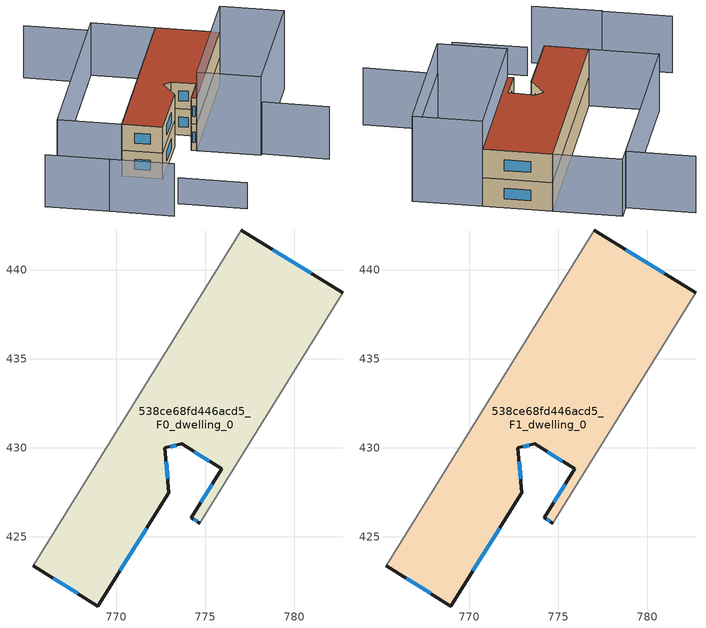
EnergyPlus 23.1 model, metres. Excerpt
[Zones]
538ce68fd446acd5_F0_dwelling_0
 floor ground (EU_floor_Construction): 782.73,438.71 774.71,425.77 774.21,426.08 775.93,428.82 773.68,430.23 772.74,430 772.96,427.47 768.96,421.12 765.35,423.39 777.02,442.24 z0
 wall outside (EU_wall_Construction): 765.35,423.39 768.96,421.12 772.96,427.47 772.74,430 773.68,430.23 775.93,428.82 774.21,426.08 774.71,425.77 / 782.73,438.71 777.02,442.24 z0:3
 wall adiabatic (EU_wall_Construction): 777.02,442.24 765.35,423.39 / 774.71,425.77 782.73,438.71 z0:3
 window (EU_Window_Construction): 770.21,423.1 771.71,425.49 / 766.47,422.68 767.84,421.83 / 780.95,439.81 778.8,441.14 / 774.37,425.99 774.56,425.87 / 775.4,427.96 774.75,426.94 / 774.38,429.79 775.23,429.26 / 773.04,430.07 773.39,430.16 / 772.89,428.26 772.81,429.21 z0.93:2.07
538ce68fd446acd5_F1_dwelling_0
 floor to 538ce68fd446acd5_F0_dwelling_0 (EU_floor_Construction): 782.73,438.71 774.71,425.77 774.21,426.08 775.93,428.82 773.68,430.23 772.74,430 772.96,427.47 768.96,421.12 765.35,423.39 777.02,442.24 z3
 wall outside (EU_wall_Construction): 765.35,423.39 768.96,421.12 772.96,427.47 772.74,430 773.68,430.23 775.93,428.82 774.21,426.08 774.71,425.77 / 782.73,438.71 777.02,442.24 z3:6
 wall adiabatic (EU_wall_Construction): 777.02,442.24 765.35,423.39 / 774.71,425.77 782.73,438.71 z3:6
 window (EU_Window_Construction): 770.21,423.1 771.71,425.49 / 766.47,422.68 767.84,421.83 / 780.95,439.81 778.8,441.14 / 774.37,425.99 774.56,425.87 / 775.4,427.96 774.75,426.94 / 774.38,429.79 775.23,429.26 / 773.04,430.07 773.39,430.16 / 772.89,428.26 772.81,429.21 z3.93:5.07
 roof outside (EU_roof_Construction): 774.71,425.77 782.73,438.71 777.02,442.24 765.35,423.39 768.96,421.12 772.96,427.47 772.74,430 773.68,430.23 775.93,428.82 774.21,426.08 z6
shading: 768.26,415.36 774.35,411.59 z0:3; 761.1,416.53 766.8,413 / 755.43,420.11 761.13,416.58 / 786.5,418.7 780.46,422.5 / 780.46,422.5 787.71,434.03 / 764.72,447.84 770.42,444.31 / 770.42,444.31 759.62,426.88 / 777.02,442.24 765.35,423.39 / 765.35,423.39 759.65,426.92 / 759.65,426.92 771.32,445.77 / 771.32,445.77 777.02,442.24 z0:6; 788.43,435.19 780.41,422.24 / 780.41,422.24 774.71,425.77 / 774.71,425.77 782.73,438.72 / 782.73,438.72 788.43,435.19 z0:9
[Building]
EU S2 Campaign: North Axis=0; Terrain=City; Solar Distribution=FullExterior
[Site:Location]
Montreal-Trudeau.Intl.AP: Latitude=45.4667; Longitude=-73.75; Time Zone=-5; Elevation=36
[SizingPeriod:WeatherFileDays]
AnnualSizingPeriod: Begin Month=1; Begin Day of Month=1; End Month=12; End Day of Month=31; Day of Week for Start Day=Monday; Use Weather File Daylight Saving Period=No; Use Weather File Rain and Snow Indicators=No
[MATERIAL]
EU_InternalMass_Material: Roughness=MediumRough; Thickness=0.1; Conductivity=1; Density=1800; Specific Heat=900; Thermal Absorptance=0.9; Solar Absorptance=0.7; Visible Absorptance=0.7
[MATERIAL:NOMASS] Roughness=MediumRough; Thermal Absorptance=0.9; Solar Absorptance=0.7; Visible Absorptance=0.7
Name | Thermal Resistance
EU_wall_NoMass; EU_floor_NoMass | 1.36485
EU_roof_NoMass | 2.55992
[WINDOWMATERIAL:SIMPLEGLAZINGSYSTEM]
EU_Window_SimpleGlazing: UFactor=3.92339; Solar Heat Gain Coefficient=0.8; Visible Transmittance=0.8
[CONSTRUCTION]
EU_wall_Construction: EU_wall_NoMass
EU_roof_Construction: EU_roof_NoMass
EU_floor_Construction: EU_floor_NoMass
EU_Window_Construction: EU_Window_SimpleGlazing
EU_InternalMass_Construction: EU_InternalMass_Material
[ZONE] Type=1; Multiplier=1; Ceiling Height=autocalculate; Volume=371.274; Floor Area=autocalculate; Part of Total Floor Area=Yes
538ce68fd446acd5_F0_dwelling_0; 538ce68fd446acd5_F1_dwelling_0
[INTERNALMASS] Construction=EU_InternalMass_Construction; Surface Area=123.758
Name | Zone or ZoneList
538ce68fd446acd5_F0_dwelling_0_EU_InternalMass | 538ce68fd446acd5_F0_dwelling_0
538ce68fd446acd5_F1_dwelling_0_EU_InternalMass | 538ce68fd446acd5_F1_dwelling_0
[OTHEREQUIPMENT] Fuel Type=Electricity; Design Level Calculation Method=Watts/Area; Power per Zone Floor Area=1; Fraction Latent=0; Fraction Radiant=0; Fraction Lost=0; Carbon Dioxide Generation Rate=0; EndUse Subcategory=EU_Step8_InternalGains
Name | Zone or ZoneList or Space or SpaceList | Schedule
EU_Step8_InternalGain_538ce68fd446acd5_F0_dwelling_0_f000 | 538ce68fd446acd5_F0_dwelling_0 | EU_Step8_GainSchedule_538ce68fd446acd5_F0_dwelling_0_f000
EU_Step8_InternalGain_538ce68fd446acd5_F1_dwelling_0_f000 | 538ce68fd446acd5_F1_dwelling_0 | EU_Step8_GainSchedule_538ce68fd446acd5_F1_dwelling_0_f000
[ZONEVENTILATION:DESIGNFLOWRATE] Schedule=EU_AlwaysOn; Design Flow Rate Calculation Method=AirChanges/Hour; Air Changes per Hour=0.860309; Ventilation Type=Natural; Fan Pressure Rise=0; Fan Total Efficiency=1; Constant Term Coefficient=1; Temperature Term Coefficient=0; Velocity Term Coefficient=0; Velocity Squared Term Coefficient=0; Minimum Indoor Temperature=-100; Maximum Indoor Temperature=100; Delta Temperature=-100; Minimum Outdoor Temperature=-100; Maximum Outdoor Temperature=100; Maximum Wind Speed=40
Name | Zone or ZoneList or Space or SpaceList
EU_ConstantAir_538ce68fd446acd5_F0_dwelling_0 | 538ce68fd446acd5_F0_dwelling_0
EU_ConstantAir_538ce68fd446acd5_F1_dwelling_0 | 538ce68fd446acd5_F1_dwelling_0
[HVACTEMPLATE:THERMOSTAT] Constant Heating Setpoint=20; Constant Cooling Setpoint=50
EU_HeatOnly_538ce68fd446acd5_F0_dwelling_0; EU_HeatOnly_538ce68fd446acd5_F1_dwelling_0
[HVACTEMPLATE:ZONE:IDEALLOADSAIRSYSTEM] System Availability Schedule=EU_AlwaysOn; Maximum Heating Supply Air Temperature=50; Minimum Cooling Supply Air Temperature=13; Maximum Heating Supply Air Humidity Ratio=0.0156; Minimum Cooling Supply Air Humidity Ratio=0.0077; Heating Limit=NoLimit; Cooling Limit=NoLimit; Heating Availability Schedule=EU_AlwaysOn; Cooling Availability Schedule=EU_CoolingOff; Dehumidification Control Type=ConstantSensibleHeatRatio; Cooling Sensible Heat Ratio=0.7; Dehumidification Setpoint=60; Humidification Control Type=None; Humidification Setpoint=30; Outdoor Air Method=None; Outdoor Air Flow Rate per Person=0.00944; Outdoor Air Flow Rate per Zone Floor Area=0; Outdoor Air Flow Rate per Zone=0; Demand Controlled Ventilation Type=None; Outdoor Air Economizer Type=NoEconomizer; Heat Recovery Type=None; Sensible Heat Recovery Effectiveness=0.7; Latent Heat Recovery Effectiveness=0.65
Name | Template Thermostat
538ce68fd446acd5_F0_dwelling_0 | EU_HeatOnly_538ce68fd446acd5_F0_dwelling_0
538ce68fd446acd5_F1_dwelling_0 | EU_HeatOnly_538ce68fd446acd5_F1_dwelling_0
[SIZING:ZONE] Zone Cooling Design Supply Air Temperature Input Method=SupplyAirTemperature; Zone Cooling Design Supply Air Temperature=13; Zone Heating Design Supply Air Temperature Input Method=SupplyAirTemperature; Zone Heating Design Supply Air Temperature=50; Zone Cooling Design Supply Air Humidity Ratio=0.008; Zone Heating Design Supply Air Humidity Ratio=0.008; Cooling Design Air Flow Method=DesignDay; Cooling Design Air Flow Rate=0; Cooling Minimum Air Flow per Zone Floor Area=0.000762; Cooling Minimum Air Flow=0; Cooling Minimum Air Flow Fraction=0.2; Heating Design Air Flow Method=DesignDay; Heating Design Air Flow Rate=0; Heating Maximum Air Flow per Zone Floor Area=0.002032; Heating Maximum Air Flow=0.141576; Heating Maximum Air Flow Fraction=0.3; Account for Dedicated Outdoor Air System=No; Dedicated Outdoor Air System Control Strategy=NeutralSupplyAir; Dedicated Outdoor Air Low Setpoint Temperature for Design=autosize; Dedicated Outdoor Air High Setpoint Temperature for Design=autosize; Zone Load Sizing Method=Sensible Load Only No Latent Load; Zone Latent Cooling Design Supply Air Humidity Ratio Input Method=HumidityRatioDifference; Zone Cooling Design Supply Air Humidity Ratio Difference=0.005; Zone Latent Heating Design Supply Air Humidity Ratio Input Method=HumidityRatioDifference; Zone Humidification Design Supply Air Humidity Ratio Difference=0.005
538ce68fd446acd5_F0_dwelling_0; 538ce68fd446acd5_F1_dwelling_0
[SCHEDULE:CONSTANT]
Name | Hourly Value
EU_AlwaysOn | 1
EU_CoolingOff | 0
[SCHEDULE:FILE] Column Number=1; Rows to Skip at Top=0; Number of Hours of Data=8760; Column Separator=Comma; Interpolate to Timestep=No; Minutes per Item=60; Adjust Schedule for Daylight Savings=Yes
Name | File
EU_Step8_GainSchedule_538ce68fd446acd5_F0_dwelling_0_f000 | ../../schedules/538ce68fd446acd5/538ce68fd446acd5_F0_dwelling_0_f000_gain.csv
EU_Step8_GainSchedule_538ce68fd446acd5_F1_dwelling_0_f000 | ../../schedules/538ce68fd446acd5/538ce68fd446acd5_F1_dwelling_0_f000_gain.csv
